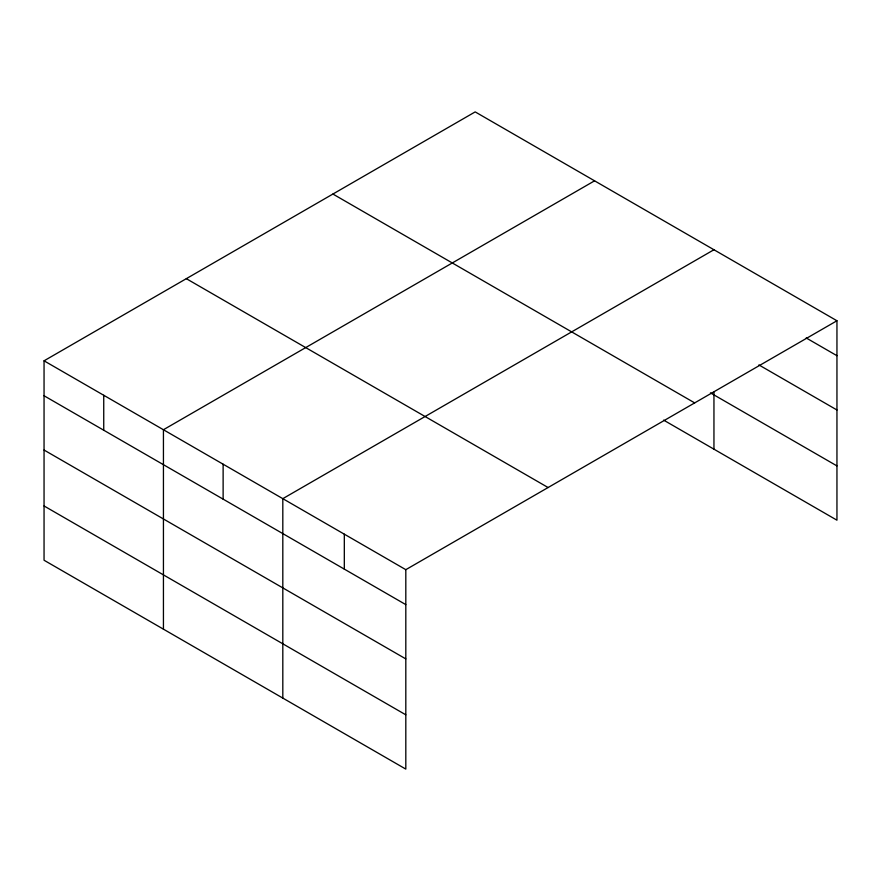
<?xml version="1.0" encoding="UTF-8"?>
<svg xmlns="http://www.w3.org/2000/svg" width="881" height="881" viewBox="0 0 881 881"><rect width="100%" height="100%" fill="white"/><g stroke="black" fill="none" stroke-linecap="round" stroke-linejoin="round"><path stroke-width="1.32" d="M836.95 320.761L475.189 111.898L44.05 360.814L44.05 560.239L405.811 769.102L405.811 569.677L836.95 320.761L836.95 520.186L663.624 420.116M594.565 180.825L163.437 429.73L163.437 629.166M713.951 249.741L282.812 498.657L282.812 698.093M806.203 337.952L836.95 355.704M758.893 364.921L836.95 409.984M710.438 392.871L836.95 465.906M332.908 194.04L694.68 402.903M186.32 278.671L548.092 487.534M44.05 360.814L405.811 569.677M44.05 395.756L405.811 604.619M44.05 450.037L405.811 658.9M44.05 505.958L405.811 714.821M713.951 392.166L713.951 449.178M344.317 534.172L344.317 569.104M223.124 464.199L223.124 499.142M103.738 395.272L103.738 430.214"/></g></svg>
